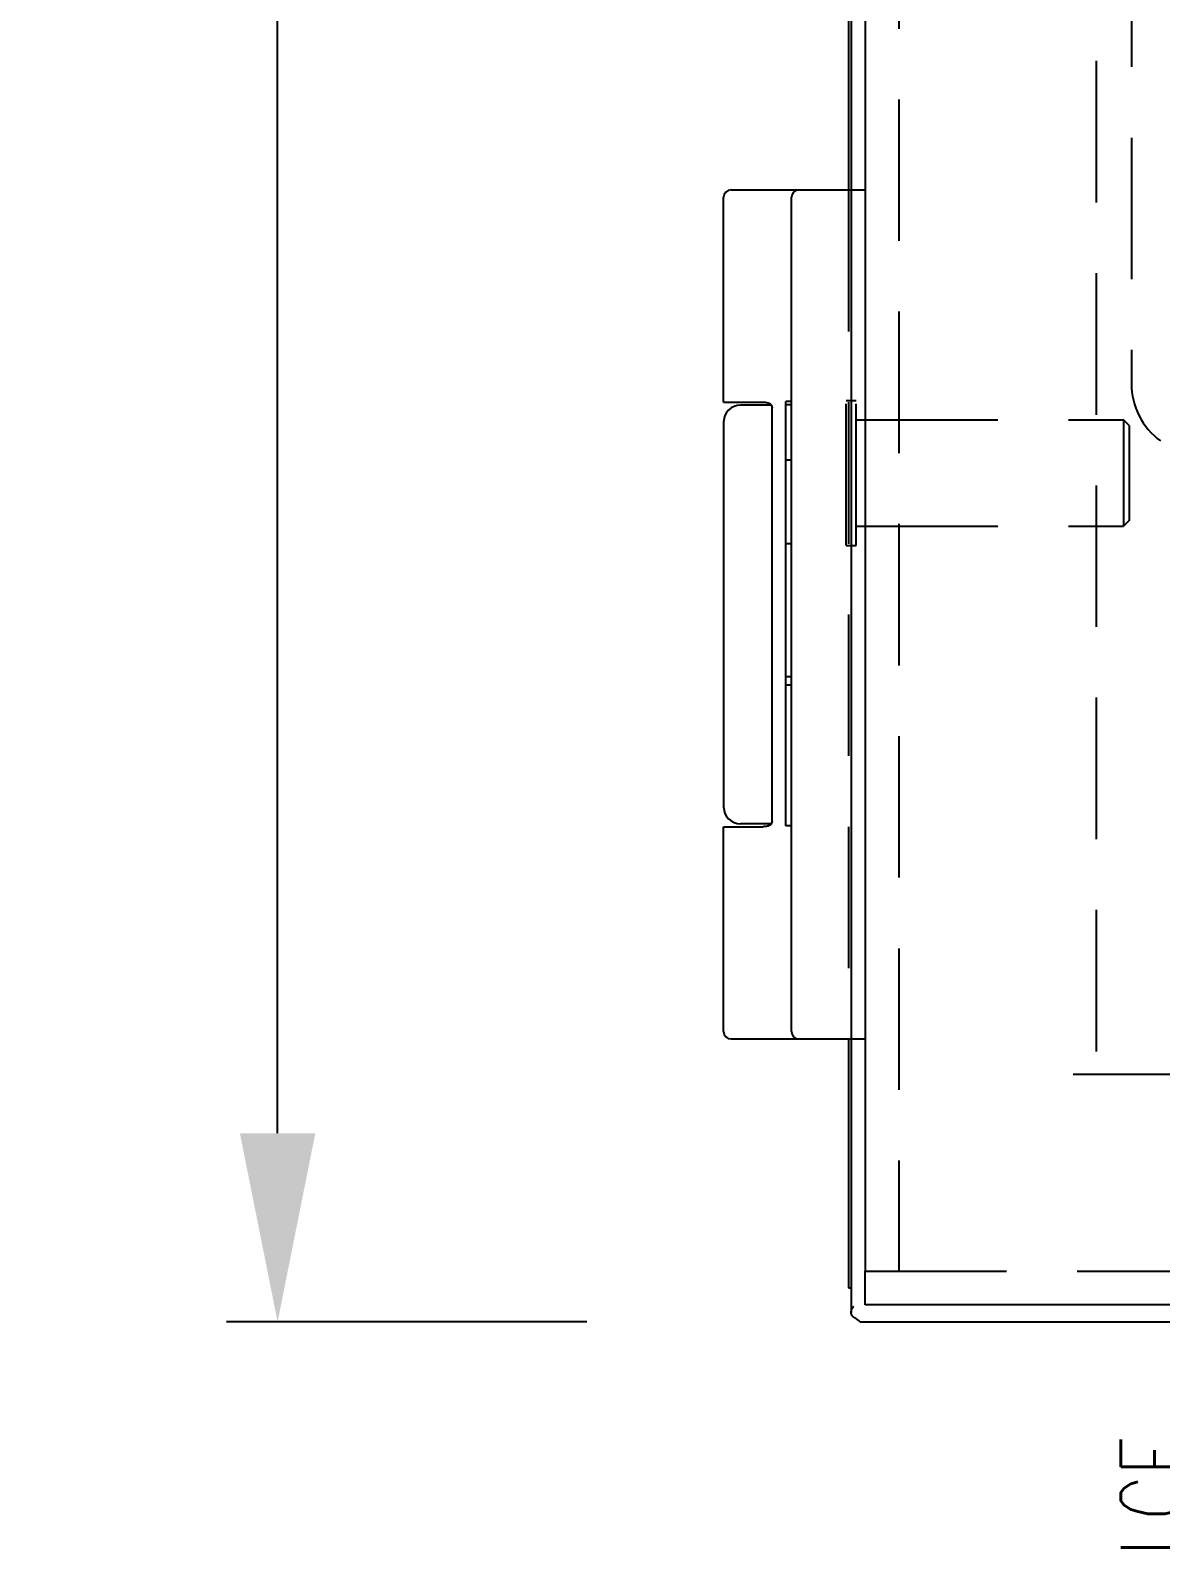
# Model space of a CAD drawing. Header units: inches. Extents: x 0 to 56, y -0.1 to 35.9.
# Drawn here: x 15.674 to 17.671, y 13.19 to 15.871 of the extents above; entities that cross this region are included whole.
import ezdxf
from ezdxf.enums import TextEntityAlignment as Align

# ---------------------------------------------------------------- set-up
doc = ezdxf.new("R2010")
doc.units = ezdxf.units.IN
doc.header["$MEASUREMENT"] = 0
doc.linetypes.add('HIDDEN', pattern=[0.375, 0.25, -0.125])
for name, color, linetype in [('DEFAULT_2', 8, 'HIDDEN'), ('DIMENSIONS', 7, 'Continuous'), ('DOOR_ASSEMBLY', 7, 'Continuous'), ('PLOC', 8, 'Continuous'), ('PSYMS', 7, 'Continuous'), ('SUBPANEL', 7, 'Continuous')]:
    doc.layers.add(name, color=color, linetype=linetype)
doc.styles.get("Standard").update_dxf_attribs({"font": 'arial.ttf'})
doc.styles.add('WD', font='romans.shx', dxfattribs={"height": 0.185})
doc.dimstyles.new('DIMSTYLE_1', dxfattribs={"dimtxt": 0.25, "dimasz": 0.333333, "dimexe": 0.09, "dimexo": 0.07, "dimgap": 0.0375, "dimtad": 0, "dimtih": 1, "dimtoh": 1, "dimzin": 4, "dimdsep": 46, "dimtxsty": 'Standard', "dimblk": '_FILLED', "dimblk1": '_FILLED', "dimblk2": '_FILLED', "dimcen": 0.09, "dimadec": 3, "dimazin": 1, "dimtfac": 1, "dimtdec": 3, "dimtofl": 0, "dimtmove": 0, "dimatfit": 3, "dimldrblk": '_FILLED', "dimfxl": 1, "dimtolj": 1, "dimtzin": 4, "dimarcsym": 0})
doc.dimstyles.get("Standard").update_dxf_attribs({"dimtxt": 0.18, "dimasz": 0.18, "dimexe": 0.18, "dimexo": 0.0625, "dimgap": 0.09, "dimtad": 0, "dimtih": 1, "dimtoh": 1, "dimdec": 4, "dimzin": 0, "dimdsep": 46, "dimtxsty": 'Standard', "dimcen": 0.09, "dimadec": 0, "dimazin": 0, "dimtfac": 1, "dimtdec": 4, "dimtofl": 0, "dimtmove": 0, "dimatfit": 3, "dimfxl": 1, "dimtolj": 1, "dimtzin": 0, "dimarcsym": 0})

# ---------------------------------------------------------------- blocks, each defined once
blk = doc.blocks.new('_FILLED')
at = {"color": 0, "linetype": 'ByBlock'}
blk.add_solid([(0, 0), (-1, 0.2), (-1, -0.2)], dxfattribs=at)
blk = doc.blocks.new('*D9')
at = {"layer": 'Defpoints', "color": 0, "linetype": 'Continuous', "transparency": 16777216}
for p in [(16.7757, 25.5889), (16.1113, 13.5889), (16.7275, 13.5889)]:
    blk.add_point(p, dxfattribs=at)
at = {"layer": 'DIMENSIONS', "color": 0, "linetype": 'Continuous', "lineweight": -2, "transparency": 16777216}
for p, q in [((16.7057, 25.5889), (16.0213, 25.5889)), ((16.1113, 25.2556), (16.1113, 19.7917)), ((16.1113, 13.9223), (16.1113, 19.3834)), ((16.6575, 13.5889), (16.0213, 13.5889))]:
    blk.add_line(p, q, dxfattribs=at)
at = {"layer": 'DIMENSIONS', "color": 0, "linetype": 'Continuous', "lineweight": -2, "transparency": 16777216, "xscale": 0.3333333333, "yscale": 0.3333333333, "zscale": 0.3333333333}
for p, rotation in [((16.1113, 25.5889), 90), ((16.1113, 13.5889), 270)]:
    blk.add_blockref('_FILLED', p, dxfattribs=dict(at, rotation=rotation))
at = {"layer": 'DIMENSIONS', "color": 0, "linetype": 'Continuous', "transparency": 16777216, "insert": (16.1113, 19.7542), "char_height": 0.25, "width": 0.873606, "attachment_point": 2, "line_spacing_factor": 0.9}
blk.add_mtext('\\A1;12.00', dxfattribs=at)
blk = doc.blocks.new('HEN1_SAG_12108')
at = {"color": 3, "linetype": 'Continuous'}
for p, q in [((0.0573, 10.0264), (0.0573, 2.0264)), ((0.0573, 0.5264), (0.0573, 0.0864)), ((0.0783, 0.0264), (10.0363, 0.0264))]:
    blk.add_line(p, q, dxfattribs=at)
at = {"color": 7, "linetype": 'Continuous'}
for p, q in [((0.0573, 0.0864), (0.0621, 0.0864)), ((0.0621, 0.0948), (0.0621, 0.0433))]:
    blk.add_line(p, q, dxfattribs=at)
at = {"color": 3, "linetype": 'Continuous'}
for points in [[(0.0621, 0.0433), (0.0622, 0.0446), (0.0625, 0.0463), (0.063, 0.0481), (0.0638, 0.0498), (0.0646, 0.0515), (0.0657, 0.053), (0.0668, 0.0545)], [(0.0672, 0.0345), (0.066, 0.0353), (0.065, 0.0363), (0.064, 0.0374), (0.0632, 0.0386), (0.0627, 0.04), (0.0623, 0.0415), (0.0621, 0.043), (0.0621, 0.0433)], [(0.0718, 0.0315), (0.071, 0.0319), (0.0703, 0.0324), (0.0695, 0.0329), (0.0687, 0.0334), (0.068, 0.0339), (0.0672, 0.0345)], [(0.0757, 0.0285), (0.0751, 0.0289), (0.0744, 0.0294), (0.0737, 0.0298), (0.0731, 0.0303), (0.0724, 0.0309), (0.0718, 0.0315)], [(0.0778, 0.0268), (0.0775, 0.027), (0.0771, 0.0273), (0.0768, 0.0275), (0.0764, 0.0278), (0.0761, 0.0282), (0.0757, 0.0285)], [(0.0783, 0.0264), (0.0782, 0.0264), (0.0781, 0.0265), (0.0781, 0.0265), (0.078, 0.0266), (0.0779, 0.0267), (0.0778, 0.0268)]]:
    blk.add_lwpolyline(points, dxfattribs=at)
at = {"layer": 'DEFAULT_2', "color": 8, "linetype": 'HIDDEN'}
for p, q in [((0.495, 11.6294), (0.495, 0.4664)), ((0.0573, 2.0264), (0.0573, 0.5264)), ((0.0533, 1.6544), (0.0713, 1.6544)), ((0.0533, 1.3984), (0.0533, 1.6544)), ((0.0713, 1.3984), (0.0713, 1.6544)), ((0.0713, 1.6204), (0.5433, 1.6204)), ((0.5433, 1.6204), (0.5433, 1.4324)), ((0.5533, 1.6104), (0.5433, 1.6204)), ((0.5533, 1.6104), (0.5533, 1.4424)), ((0.0713, 1.4324), (0.5433, 1.4324)), ((0.5533, 1.4424), (0.5433, 1.4324)), ((0.0533, 1.3984), (0.0713, 1.3984)), ((0.4543, 0.4641), (9.6603, 0.4641))]:
    blk.add_line(p, q, dxfattribs=at)
at = {"layer": 'DOOR_ASSEMBLY', "color": 3, "linetype": 'Continuous'}
for p, q in [((0.0867, 11.9364), (0.0867, 0.1164)), ((10.0267, 0.0564), (0.0867, 0.0564))]:
    blk.add_line(p, q, dxfattribs=at)
at = {"layer": 'DOOR_ASSEMBLY', "color": 8, "linetype": 'HIDDEN'}
for p, q in [((0.1467, 11.9364), (0.1467, 0.1164)), ((0.0867, 0.1164), (10.0267, 0.1164))]:
    blk.add_line(p, q, dxfattribs=at)
at = {"layer": 'DOOR_ASSEMBLY', "color": 7, "linetype": 'Continuous'}
for p, q in [((-0.1631, 1.6514), (-0.1631, 2.0134)), ((-0.1501, 2.0264), (0.0867, 2.0264)), ((-0.0433, 0.5394), (-0.0433, 2.0134)), ((-0.0791, 1.6464), (-0.1331, 1.6464)), ((-0.0836, 1.6499), (-0.0836, 1.6464)), ((-0.0776, 0.9114), (-0.0776, 1.6414)), ((-0.0433, 1.6524), (-0.0533, 1.6524)), ((-0.0533, 0.9032), (-0.0533, 1.6524)), ((-0.0433, 1.647), (-0.0533, 1.647)), ((-0.1631, 1.6164), (-0.1631, 0.9364)), ((-0.0433, 1.5491), (-0.0533, 1.5491)), ((-0.0433, 1.401), (-0.0533, 1.401)), ((-0.0433, 1.166), (-0.0533, 1.166)), ((-0.0433, 1.1515), (-0.0533, 1.1515)), ((-0.1631, 0.9014), (-0.0932, 0.9014)), ((-0.1631, 0.5394), (-0.1631, 0.9014)), ((-0.0791, 0.9064), (-0.1331, 0.9064)), ((-0.0836, 0.9064), (-0.0836, 0.903)), ((-0.0433, 0.9032), (-0.0533, 0.9032)), ((-0.1501, 0.5264), (0.0867, 0.5264)), ((0.0867, 0.0564), (0.0867, 0.1164))]:
    blk.add_line(p, q, dxfattribs=at)
for points in [[(-0.1631, 1.6514), (-0.0932, 1.6514), (-0.0926, 1.6514), (-0.092, 1.6514), (-0.0915, 1.6514), (-0.0909, 1.6514), (-0.0903, 1.6513), (-0.0898, 1.6513), (-0.0893, 1.6512), (-0.0888, 1.6512), (-0.0884, 1.6511), (-0.0879, 1.6511), (-0.0875, 1.651), (-0.0871, 1.6509), (-0.0867, 1.6509), (-0.0864, 1.6508), (-0.086, 1.6507), (-0.0857, 1.6506), (-0.0853, 1.6505), (-0.085, 1.6504), (-0.0847, 1.6503), (-0.0845, 1.6502), (-0.0842, 1.6501), (-0.0839, 1.65), (-0.0837, 1.6499), (-0.0834, 1.6498), (-0.0832, 1.6497), (-0.0829, 1.6496), (-0.0827, 1.6495), (-0.0825, 1.6494), (-0.0823, 1.6493), (-0.0821, 1.6492), (-0.0819, 1.649), (-0.0817, 1.6489), (-0.0816, 1.6488), (-0.0814, 1.6487), (-0.0812, 1.6486), (-0.0811, 1.6485), (-0.0809, 1.6483), (-0.0808, 1.6482), (-0.0806, 1.6481), (-0.0805, 1.648), (-0.0803, 1.6478), (-0.0802, 1.6477), (-0.0801, 1.6476), (-0.08, 1.6475), (-0.0799, 1.6474), (-0.0798, 1.6472), (-0.0796, 1.6471), (-0.0795, 1.647), (-0.0794, 1.6469), (-0.0794, 1.6467), (-0.0793, 1.6466), (-0.0792, 1.6465), (-0.0791, 1.6464), (-0.079, 1.6463), (-0.0789, 1.6461), (-0.0789, 1.646), (-0.0788, 1.6459), (-0.0787, 1.6458), (-0.0787, 1.6457), (-0.0786, 1.6455), (-0.0785, 1.6454), (-0.0785, 1.6453), (-0.0784, 1.6452), (-0.0784, 1.6451), (-0.0783, 1.6449), (-0.0783, 1.6448), (-0.0782, 1.6447), (-0.0782, 1.6446), (-0.0781, 1.6445), (-0.0781, 1.6444), (-0.078, 1.6443), (-0.078, 1.6442), (-0.078, 1.644), (-0.0779, 1.6439), (-0.0779, 1.6438), (-0.0779, 1.6437), (-0.0778, 1.6436), (-0.0778, 1.6435), (-0.0778, 1.6434), (-0.0778, 1.6433), (-0.0777, 1.6432), (-0.0777, 1.643), (-0.0777, 1.6429), (-0.0777, 1.6428), (-0.0777, 1.6427), (-0.0777, 1.6426), (-0.0776, 1.6425), (-0.0776, 1.6424), (-0.0776, 1.6423), (-0.0776, 1.6422), (-0.0776, 1.6421), (-0.0776, 1.642), (-0.0776, 1.6419), (-0.0776, 1.6418), (-0.0776, 1.6416), (-0.0776, 1.6415), (-0.0776, 1.6414)], [(-0.0776, 0.9114), (-0.0776, 0.9113), (-0.0776, 0.9112), (-0.0776, 0.9111), (-0.0776, 0.911), (-0.0776, 0.9109), (-0.0776, 0.9108), (-0.0776, 0.9107), (-0.0776, 0.9106), (-0.0776, 0.9105), (-0.0776, 0.9104), (-0.0777, 0.9103), (-0.0777, 0.9102), (-0.0777, 0.91), (-0.0777, 0.9099), (-0.0777, 0.9098), (-0.0777, 0.9097), (-0.0778, 0.9096), (-0.0778, 0.9095), (-0.0778, 0.9094), (-0.0778, 0.9093), (-0.0779, 0.9092), (-0.0779, 0.9091), (-0.0779, 0.9089), (-0.078, 0.9088), (-0.078, 0.9087), (-0.078, 0.9086), (-0.0781, 0.9085), (-0.0781, 0.9084), (-0.0782, 0.9083), (-0.0782, 0.9082), (-0.0783, 0.908), (-0.0783, 0.9079), (-0.0784, 0.9078), (-0.0784, 0.9077), (-0.0785, 0.9076), (-0.0785, 0.9075), (-0.0786, 0.9073), (-0.0787, 0.9072), (-0.0787, 0.9071), (-0.0788, 0.907), (-0.0789, 0.9069), (-0.0789, 0.9067), (-0.079, 0.9066), (-0.0791, 0.9065), (-0.0792, 0.9064), (-0.0793, 0.9063), (-0.0794, 0.9061), (-0.0794, 0.906), (-0.0795, 0.9059), (-0.0796, 0.9058), (-0.0798, 0.9056), (-0.0799, 0.9055), (-0.08, 0.9054), (-0.0801, 0.9053), (-0.0802, 0.9052), (-0.0803, 0.905), (-0.0805, 0.9049), (-0.0806, 0.9048), (-0.0808, 0.9047), (-0.0809, 0.9045), (-0.0811, 0.9044), (-0.0812, 0.9043), (-0.0814, 0.9042), (-0.0816, 0.9041), (-0.0817, 0.9039), (-0.0819, 0.9038), (-0.0821, 0.9037), (-0.0823, 0.9036), (-0.0825, 0.9035), (-0.0827, 0.9034), (-0.0829, 0.9033), (-0.0832, 0.9031), (-0.0834, 0.903), (-0.0837, 0.9029), (-0.0839, 0.9028), (-0.0842, 0.9027), (-0.0845, 0.9026), (-0.0847, 0.9025), (-0.085, 0.9024), (-0.0853, 0.9023), (-0.0857, 0.9023), (-0.086, 0.9022), (-0.0864, 0.9021), (-0.0867, 0.902), (-0.0871, 0.9019), (-0.0875, 0.9019), (-0.0879, 0.9018), (-0.0884, 0.9017), (-0.0888, 0.9017), (-0.0893, 0.9016), (-0.0898, 0.9016), (-0.0903, 0.9015), (-0.0909, 0.9015), (-0.0915, 0.9015), (-0.092, 0.9015), (-0.0926, 0.9014), (-0.0932, 0.9014)]]:
    blk.add_lwpolyline(points, dxfattribs=at)
for centre, radius, start, end in [((-0.1501, 2.0134), 0.013, 90, 180), ((-0.0303, 2.0134), 0.013, 90, 180), ((-0.1331, 1.6164), 0.03, 90, 180), ((-0.1331, 0.9364), 0.03, 180, 270), ((-0.1501, 0.5394), 0.013, 180, 270), ((-0.0303, 0.5394), 0.013, 180, 270)]:
    blk.add_arc(centre, radius, start, end, dxfattribs=at)
at = {"layer": 'SUBPANEL', "color": 8, "linetype": 'HIDDEN'}
blk.add_line((0.5573, 10.3687), (0.5573, 1.6842), dxfattribs=at)
blk.add_arc((0.6823, 1.6842), 0.125, 180, 234.1013, dxfattribs=at)
at = {"style": 'WD', "width": 0.7}
for tag, p in [('INST', (5, 12.9196)), ('LOC', (5, 12.75)), ('DESC1', (5, 12.5938)), ('DESC2', (5, 12.4375)), ('DESC3', (5, 12.2896)), ('XREF', (5, 11.7188))]:
    blk.add_attdef(tag, text='', height=0.125, dxfattribs=at).set_placement(p, align=Align.CENTER)
at = {"style": 'WD'}
blk.add_attdef('TAG1', text='', height=0.125, dxfattribs=at).set_placement((5, 12.125), align=Align.CENTER)
at = {"style": 'WD', "flags": 9}
blk.add_attdef('FAMILY', (5.2047, 12.0898), '', height=0.01, dxfattribs=at)
for tag, p in [('CAT', (5.2297, 12.0457)), ('ASSYCODE', (5.23, 12.0089)), ('MFG', (5.2278, 12.0262))]:
    blk.add_attdef(tag, text='', height=0.01, dxfattribs=at).set_placement(p, align=Align.CENTER)
blk = doc.blocks.new('HDV1_MC_CG_CORD3')
at = {"style": 'WD', "width": 0.7}
for tag, p in [('INST', (0.9375, 2.2946)), ('LOC', (0.9375, 2.125)), ('DESC1', (0.9375, 1.9688)), ('DESC2', (0.9375, 1.8125)), ('DESC3', (0.9375, 1.6646)), ('XREF', (0.9375, 1.0938))]:
    blk.add_attdef(tag, text='', height=0.125, dxfattribs=at).set_placement(p, align=Align.CENTER)
at = {"style": 'WD'}
blk.add_attdef('TAG1', text='', height=0.125, dxfattribs=at).set_placement((0.9375, 1.5), align=Align.CENTER)
at = {"style": 'WD', "flags": 9}
blk.add_attdef('FAMILY', (1.1422, 1.4648), '', height=0.01, dxfattribs=at)
for tag, p in [('CAT', (1.1672, 1.4207)), ('MFG', (1.1653, 1.4012)), ('ASSYCODE', (1.1675, 1.3839))]:
    blk.add_attdef(tag, text='', height=0.01, dxfattribs=at).set_placement(p, align=Align.CENTER)
blk = doc.blocks.new('*D23')
at = {"color": 0, "lineweight": -2, "transparency": 16777216}
for p, q in [((17.125, 13.625), (17.125, 17.1175)), ((19.125, 13.625), (19.125, 17.1175)), ((17.305, 16.9375), (17.6601, 16.9375)), ((18.945, 16.9375), (18.5899, 16.9375))]:
    blk.add_line(p, q, dxfattribs=at)
at = {"color": 0, "transparency": 16777216}
for points in [[(17.305, 16.9675), (17.305, 16.9075), (17.125, 16.9375)], [(18.945, 16.9675), (18.945, 16.9075), (19.125, 16.9375)]]:
    blk.add_solid(points, dxfattribs=at)
at = {"layer": 'Defpoints', "color": 0, "transparency": 16777216}
for p in [(19.125, 16.9375), (17.125, 13.5625), (19.125, 13.5625)]:
    blk.add_point(p, dxfattribs=at)
at = {"color": 0, "transparency": 16777216, "insert": (18.125, 16.9375), "char_height": 0.18, "attachment_point": 5}
blk.add_mtext('\\A1;2.0000', dxfattribs=at)

msp = doc.modelspace()

# ---------------------------------------------------------------- block references
at = {"layer": 'PSYMS'}
msp.add_blockref('HEN1_SAG_12108', (17.0625, 13.5625), dxfattribs=at)
ref = msp.add_blockref('HDV1_MC_CG_CORD3', (19.85123, 12.34448), dxfattribs=dict(at, rotation=90))
ref.add_attrib('LOC', 'LCE', dxfattribs={"layer": 'PLOC', "height": 0.125, "rotation": 90, "style": 'WD', "width": 0.7}).set_placement((17.72623, 13.28198), align=Align.CENTER)

# ---------------------------------------------------------------- dimensions: what is measured, and where the dimension line sits
dim = msp.add_linear_dim(base=(19.125, 16.9375), p1=(17.125, 13.5625), p2=(19.125, 13.5625), dimstyle='Standard')
dim.commit()
dim.dimension.update_dxf_attribs({"geometry": '*D23', "text_midpoint": (18.125, 16.9375)})
at = {"layer": 'DIMENSIONS', "color": 2, "linetype": 'Continuous'}
dim = msp.add_linear_dim(base=(16.11125, 13.58894), p1=(16.77569, 25.58894), p2=(16.72747, 13.58894), angle=270, dimstyle='DIMSTYLE_1', dxfattribs=at)
dim.commit()
dim.dimension.update_dxf_attribs({"geometry": '*D9', "text_midpoint": (16.11125, 19.58754), "dimtype": 160})

doc.saveas('drawing.dxf')
